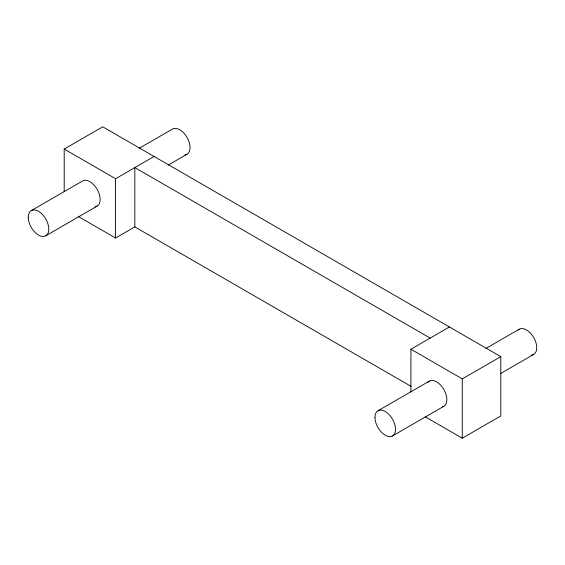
<?xml version="1.0" encoding="UTF-8"?>
<svg xmlns="http://www.w3.org/2000/svg" width="565" height="565" viewBox="0 0 565 565"><rect width="100%" height="100%" fill="white"/><g stroke="black" fill="none" stroke-linecap="round" stroke-linejoin="round"><path stroke-width="0.85" d="M64.205 191.789L64.205 149.054L102.724 126.814L500.795 356.635L500.795 415.946L462.276 438.186L425.261 416.815M31.259 210.611L82.624 180.955A14.528 8.39 60 0 1 98.035 191.019A14.528 8.39 60 0 1 95.026 206.776M139.273 148.249L172.509 129.06A14.528 8.39 60 0 1 187.926 139.124A14.528 8.39 60 0 1 184.91 154.881M64.205 149.054L115.571 178.71L154.09 156.47M45.786 235.774L97.152 206.119M168.151 165.128L187.036 154.224M78.556 216.649L115.571 238.02L134.83 226.897L411.094 386.396M410.91 391.962L410.91 349.219L449.429 326.98M377.964 410.776L429.329 381.121M485.978 348.414L519.214 329.226M410.91 349.219L462.276 378.875L500.795 356.635M392.491 435.94L443.857 406.284M500.505 373.578L533.741 354.389M430.17 338.103L134.83 167.586L134.83 226.897M462.276 378.875L462.276 438.186M115.571 178.71L115.571 238.02M427.698 382.639A14.528 8.39 60 0 1 443.532 388.967A14.528 8.39 60 0 1 442.48 406.821M518.063 330.151A14.528 8.39 60 0 1 534.052 338.167A14.528 8.39 60 0 1 531.616 355.046M28.25 217.257A14.528 8.39 60 0 0 43.66 236.431A14.528 8.39 60 0 0 43.66 215.887A14.528 8.39 60 0 0 28.25 217.257M374.955 417.429A14.528 8.39 60 0 0 390.366 436.597A14.528 8.39 60 0 0 390.366 416.052A14.528 8.39 60 0 0 374.955 417.429"/></g></svg>
